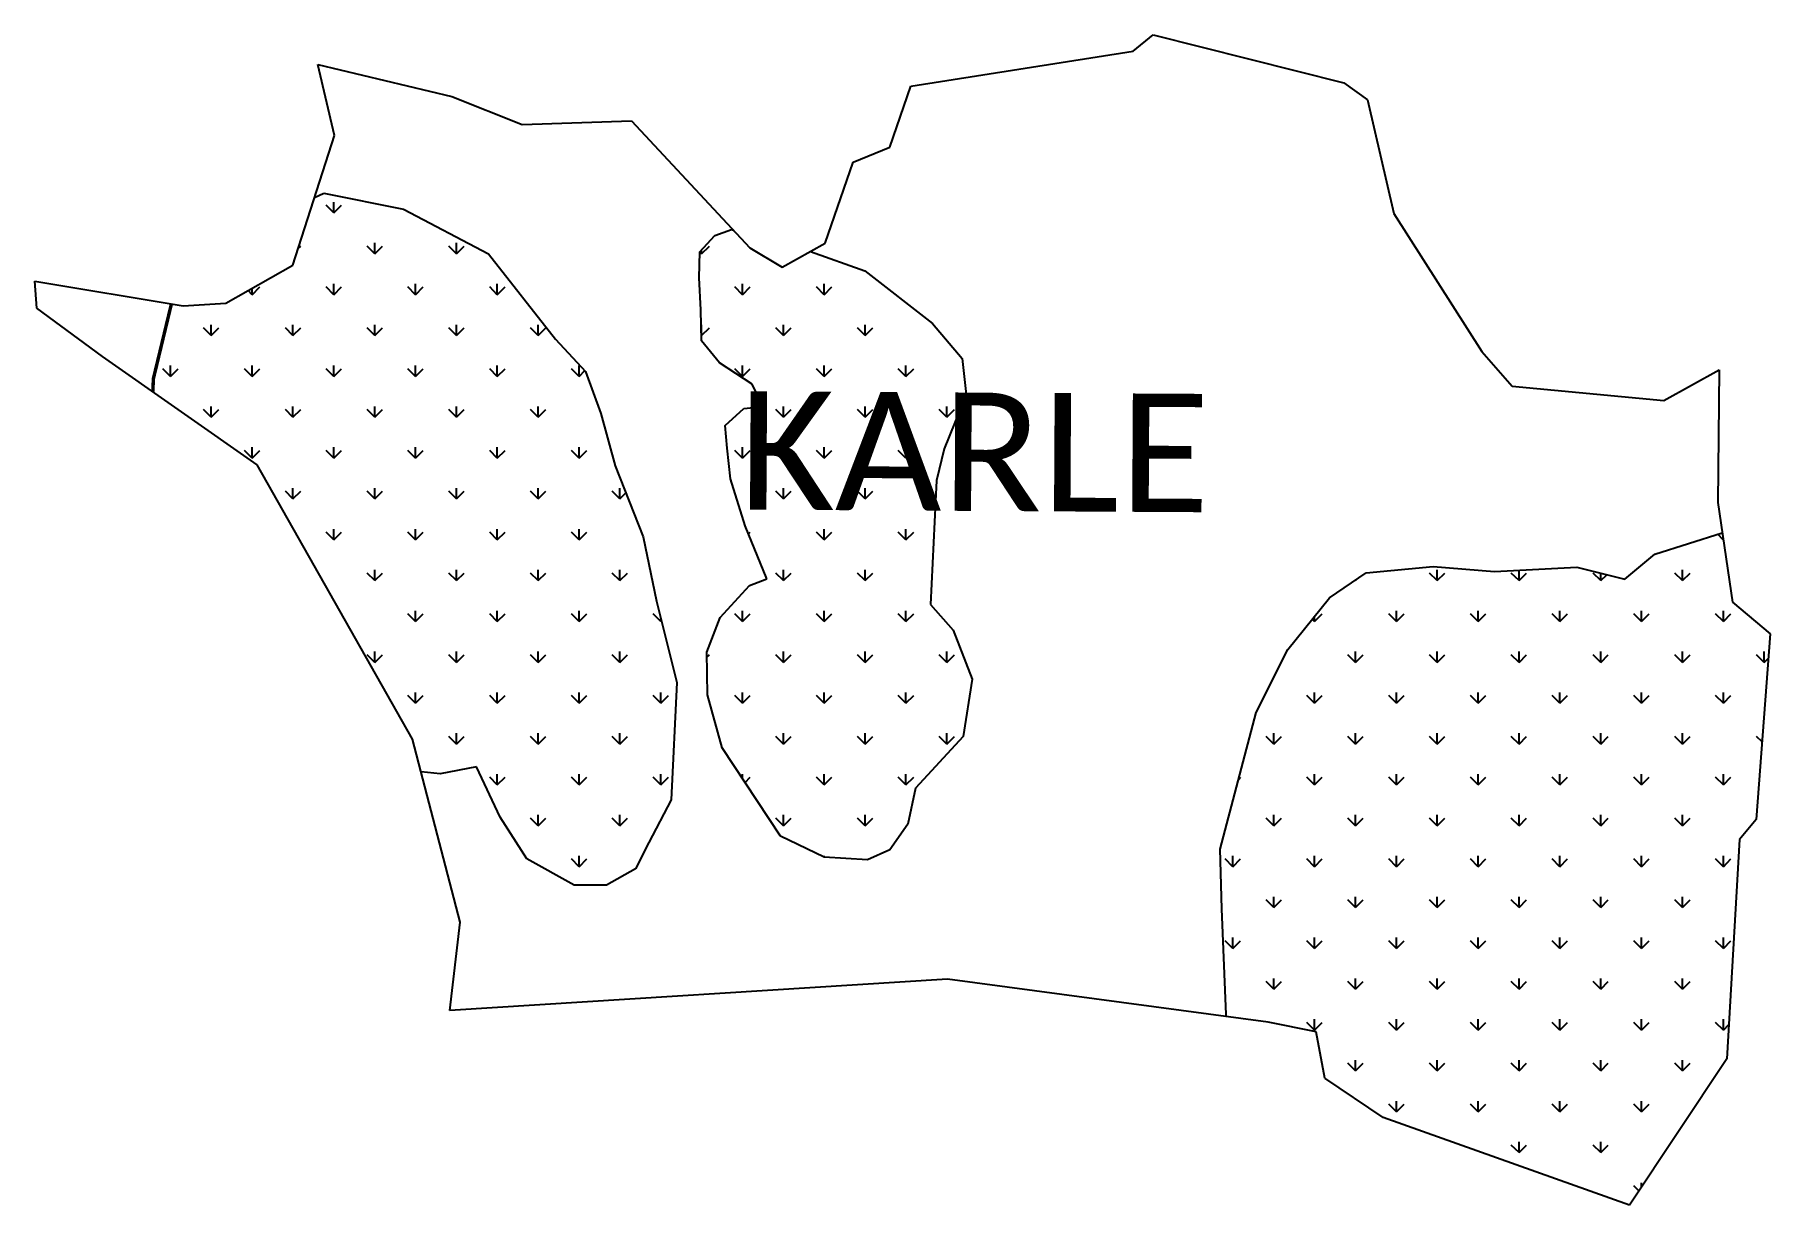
# Model space of a CAD drawing. Header units: metres. Extents: x 318967 to 320493, y 1877618 to 1878647.
import ezdxf

# ---------------------------------------------------------------- set-up
doc = ezdxf.new("R2010")
doc.units = ezdxf.units.M
for name, color, linetype in [('MANGROOVES', 112, 'Continuous'), ('village', 3, 'Continuous'), ('VILLAGE NAME', 250, 'Continuous')]:
    doc.layers.add(name, color=color, linetype=linetype)
doc.styles.get("Standard").update_dxf_attribs({"font": 'simplex.shx'})

msp = doc.modelspace()

# ---------------------------------------------------------------- linework, layer by layer
at = {"layer": 'MANGROOVES'}
for p, q in [((319213.2, 1878503.5), (319221.2, 1878507.5)), ((319221.2, 1878507.5), (319291.3, 1878493.3)), ((319291.3, 1878493.3), (319366.1, 1878453.9)), ((319551.8, 1878455.8), (319564.9, 1878470)), ((319564.9, 1878470), (319579.6, 1878475.3)), ((319579.6, 1878475.3), (319581.5, 1878474.9)), ((319366.1, 1878453.9), (319425.1, 1878379.1)), ((319551.2, 1878432.8), (319551.8, 1878455.8)), ((319649.1, 1878456.1), (319697, 1878439)), ((319697, 1878439), (319756.2, 1878392.9)), ((319552.7, 1878404.8), (319551.2, 1878432.8)), ((319553.3, 1878377.5), (319552.7, 1878404.8)), ((319756.2, 1878392.9), (319782.4, 1878362.1)), ((319425.1, 1878379.1), (319451.4, 1878350.7)), ((319569.1, 1878358.2), (319553.3, 1878377.5)), ((319782.4, 1878362.1), (319786, 1878330.3)), ((319451.4, 1878350.7), (319464.9, 1878313.7)), ((319597.9, 1878339.3), (319569.1, 1878358.2)), ((319607.4, 1878319.9), (319597.9, 1878339.3)), ((319574.2, 1878303), (319590.6, 1878317.9)), ((319590.6, 1878317.9), (319607.4, 1878319.9)), ((319786, 1878330.3), (319766.5, 1878282.7)), ((319464.9, 1878313.7), (319477.5, 1878267.6)), ((319575.8, 1878283.3), (319574.2, 1878303)), ((319578.9, 1878256.1), (319575.8, 1878283.3)), ((319766.5, 1878282.7), (319760, 1878254.6)), ((319477.5, 1878267.6), (319502, 1878205.1)), ((319591.7, 1878215), (319578.9, 1878256.1)), ((319760, 1878254.6), (319754.7, 1878145.6)), ((319610.7, 1878168.2), (319591.7, 1878215)), ((320391.3, 1878190), (320450.5, 1878208.7)), ((319502, 1878205.1), (319513.7, 1878148.6)), ((320137.5, 1878173.5), (320196.4, 1878179.1)), ((320196.4, 1878179.1), (320250.3, 1878174.8)), ((320250.3, 1878174.8), (320322.7, 1878178.4)), ((320322.7, 1878178.4), (320365, 1878168)), ((320365, 1878168), (320391.3, 1878190)), ((319595.5, 1878162.5), (319610.7, 1878168.2)), ((320105.2, 1878151.6), (320137.5, 1878173.5)), ((319513.7, 1878148.6), (319531.5, 1878077)), ((319569.8, 1878134.2), (319595.5, 1878162.5)), ((320068.6, 1878106.1), (320105.2, 1878151.6)), ((319557.9, 1878103.7), (319569.8, 1878134.2)), ((319754.7, 1878145.6), (319774.4, 1878123.1)), ((319774.4, 1878123.1), (319791.1, 1878080)), ((319558.5, 1878066.4), (319557.9, 1878103.7)), ((320040.8, 1878050.7), (320068.6, 1878106.1)), ((319531.5, 1878077), (319526.7, 1877974)), ((319791.1, 1878080), (319783.2, 1878029.8)), ((319571.6, 1878019.7), (319558.5, 1878066.4)), ((320009.1, 1877930.7), (320040.8, 1878050.7)), ((319783.2, 1878029.8), (319741.5, 1877984.3)), ((319622.7, 1877941.9), (319571.6, 1878019.7)), ((319323.5, 1877996.9), (319306.9, 1877998.6)), ((319355.5, 1878002.9), (319323.5, 1877996.9)), ((319376.3, 1877958.8), (319355.5, 1878002.9)), ((319741.5, 1877984.3), (319734.6, 1877952.5)), ((319526.7, 1877974), (319506.9, 1877936.4)), ((319399.8, 1877922.1), (319376.3, 1877958.8)), ((319734.6, 1877952.5), (319718.9, 1877930)), ((319506.9, 1877936.4), (319495.2, 1877913.2)), ((319661.1, 1877923.7), (319622.7, 1877941.9)), ((319441.5, 1877899.1), (319399.8, 1877922.1)), ((319699.2, 1877921.3), (319661.1, 1877923.7)), ((319718.9, 1877930), (319699.2, 1877921.3)), ((320010.8, 1877878.3), (320009.1, 1877930.7)), ((319495.2, 1877913.2), (319469.8, 1877898.9)), ((319469.8, 1877898.9), (319441.5, 1877899.1)), ((320014.6, 1877785.3), (320010.8, 1877878.3)), ((320014.6, 1877783.4), (320014.6, 1877785.3))]:
    msp.add_line(p, q, dxfattribs=at)
at = {"layer": 'MANGROOVES', "linetype": 'Continuous'}
for p, q in [((319230.1, 1878490), (319230.1, 1878499.5)), ((319230.1, 1878490), (319223.4, 1878496.7)), ((319230.1, 1878490), (319236.9, 1878496.7)), ((319198.8, 1878458.6), (319201, 1878460.8)), ((319266.1, 1878454.1), (319259.3, 1878460.8)), ((319266.1, 1878454.1), (319266.1, 1878463.6)), ((319266.1, 1878454.1), (319272.8, 1878460.8)), ((319337.9, 1878454.1), (319331.2, 1878460.8)), ((319337.9, 1878454.1), (319337.9, 1878463.6)), ((319337.9, 1878454.1), (319344.6, 1878460.8)), ((319553.4, 1878454.1), (319551.8, 1878455.7)), ((319553.4, 1878454.1), (319560.2, 1878460.8)), ((319553.4, 1878454.1), (319553.4, 1878457.6)), ((319158.3, 1878418.1), (319165, 1878424.9)), ((319158.3, 1878418.1), (319158.3, 1878423.7)), ((319230.1, 1878418.1), (319223.4, 1878424.9)), ((319230.1, 1878418.1), (319230.1, 1878427.7)), ((319230.1, 1878418.1), (319236.9, 1878424.9)), ((319302, 1878418.1), (319295.3, 1878424.9)), ((319302, 1878418.1), (319302, 1878427.7)), ((319302, 1878418.1), (319308.7, 1878424.9)), ((319373.8, 1878418.1), (319367.1, 1878424.9)), ((319373.8, 1878418.1), (319373.8, 1878427.7)), ((319373.8, 1878418.1), (319380.6, 1878424.9)), ((319589.4, 1878418.1), (319582.6, 1878424.9)), ((319589.4, 1878418.1), (319589.4, 1878427.7)), ((319589.4, 1878418.1), (319596.1, 1878424.9)), ((319661.2, 1878418.1), (319654.5, 1878424.9)), ((319661.2, 1878418.1), (319661.2, 1878427.7)), ((319661.2, 1878418.1), (319667.9, 1878424.9)), ((319158.3, 1878418.1), (319154.7, 1878421.7)), ((319122.4, 1878382.2), (319122.4, 1878391.7)), ((319194.2, 1878382.2), (319194.2, 1878391.7)), ((319266.1, 1878382.2), (319266.1, 1878391.7)), ((319337.9, 1878382.2), (319337.9, 1878391.7)), ((319409.7, 1878382.2), (319409.7, 1878391.7)), ((319553.4, 1878382.2), (319553.4, 1878391.7)), ((319625.3, 1878382.2), (319625.3, 1878391.7)), ((319697.1, 1878382.2), (319697.1, 1878391.7)), ((319122.4, 1878382.2), (319115.6, 1878388.9)), ((319122.4, 1878382.2), (319129.1, 1878388.9)), ((319194.2, 1878382.2), (319187.5, 1878388.9)), ((319194.2, 1878382.2), (319201, 1878388.9)), ((319266.1, 1878382.2), (319259.3, 1878388.9)), ((319266.1, 1878382.2), (319272.8, 1878388.9)), ((319337.9, 1878382.2), (319331.2, 1878388.9)), ((319337.9, 1878382.2), (319344.6, 1878388.9)), ((319409.7, 1878382.2), (319403, 1878388.9)), ((319409.7, 1878382.2), (319416.5, 1878388.9)), ((319553.4, 1878382.2), (319553.2, 1878382.5)), ((319553.4, 1878382.2), (319560.2, 1878388.9)), ((319625.3, 1878382.2), (319618.5, 1878388.9)), ((319625.3, 1878382.2), (319632, 1878388.9)), ((319697.1, 1878382.2), (319690.4, 1878388.9)), ((319697.1, 1878382.2), (319703.9, 1878388.9)), ((319086.5, 1878346.3), (319079.7, 1878353)), ((319086.5, 1878346.3), (319086.5, 1878355.8)), ((319086.5, 1878346.3), (319093.2, 1878353)), ((319158.3, 1878346.3), (319151.6, 1878353)), ((319158.3, 1878346.3), (319158.3, 1878355.8)), ((319158.3, 1878346.3), (319165, 1878353)), ((319230.1, 1878346.3), (319223.4, 1878353)), ((319230.1, 1878346.3), (319230.1, 1878355.8)), ((319230.1, 1878346.3), (319236.9, 1878353)), ((319302, 1878346.3), (319295.3, 1878353)), ((319302, 1878346.3), (319302, 1878355.8)), ((319302, 1878346.3), (319308.7, 1878353)), ((319373.8, 1878346.3), (319367.1, 1878353)), ((319373.8, 1878346.3), (319373.8, 1878355.8)), ((319373.8, 1878346.3), (319380.6, 1878353)), ((319445.7, 1878346.3), (319438.9, 1878353)), ((319445.7, 1878346.3), (319445.7, 1878355.8)), ((319445.7, 1878346.3), (319450.8, 1878351.4)), ((319589.4, 1878346.3), (319582.6, 1878353)), ((319589.4, 1878346.3), (319589.4, 1878355.8)), ((319589.4, 1878346.3), (319596.1, 1878353)), ((319661.2, 1878346.3), (319654.5, 1878353)), ((319661.2, 1878346.3), (319661.2, 1878355.8)), ((319661.2, 1878346.3), (319667.9, 1878353)), ((319733, 1878346.3), (319726.3, 1878353)), ((319733, 1878346.3), (319733, 1878355.8)), ((319733, 1878346.3), (319739.8, 1878353)), ((319122.4, 1878310.4), (319115.6, 1878317.1)), ((319122.4, 1878310.4), (319122.4, 1878319.9)), ((319122.4, 1878310.4), (319129.1, 1878317.1)), ((319194.2, 1878310.4), (319187.5, 1878317.1)), ((319194.2, 1878310.4), (319194.2, 1878319.9)), ((319194.2, 1878310.4), (319201, 1878317.1)), ((319266.1, 1878310.4), (319259.3, 1878317.1)), ((319266.1, 1878310.4), (319266.1, 1878319.9)), ((319266.1, 1878310.4), (319272.8, 1878317.1)), ((319337.9, 1878310.4), (319331.2, 1878317.1)), ((319337.9, 1878310.4), (319337.9, 1878319.9)), ((319337.9, 1878310.4), (319344.6, 1878317.1)), ((319409.7, 1878310.4), (319403, 1878317.1)), ((319409.7, 1878310.4), (319409.7, 1878319.9)), ((319409.7, 1878310.4), (319416.5, 1878317.1)), ((319625.3, 1878310.4), (319618.5, 1878317.1)), ((319625.3, 1878310.4), (319625.3, 1878319.9)), ((319625.3, 1878310.4), (319632, 1878317.1)), ((319697.1, 1878310.4), (319690.4, 1878317.1)), ((319697.1, 1878310.4), (319697.1, 1878319.9)), ((319697.1, 1878310.4), (319703.9, 1878317.1)), ((319769, 1878310.4), (319762.2, 1878317.1)), ((319769, 1878310.4), (319769, 1878319.9)), ((319769, 1878310.4), (319775.7, 1878317.1)), ((319158.3, 1878274.4), (319151.6, 1878281.2)), ((319158.3, 1878274.4), (319158.3, 1878284)), ((319158.3, 1878274.4), (319165, 1878281.2)), ((319230.1, 1878274.4), (319223.4, 1878281.2)), ((319230.1, 1878274.4), (319230.1, 1878284)), ((319230.1, 1878274.4), (319236.9, 1878281.2)), ((319302, 1878274.4), (319295.3, 1878281.2)), ((319302, 1878274.4), (319302, 1878284)), ((319302, 1878274.4), (319308.7, 1878281.2)), ((319373.8, 1878274.4), (319367.1, 1878281.2)), ((319373.8, 1878274.4), (319373.8, 1878284)), ((319373.8, 1878274.4), (319380.6, 1878281.2)), ((319445.7, 1878274.4), (319438.9, 1878281.2)), ((319445.7, 1878274.4), (319445.7, 1878284)), ((319445.7, 1878274.4), (319452.4, 1878281.2)), ((319589.4, 1878274.4), (319582.6, 1878281.2)), ((319589.4, 1878274.4), (319589.4, 1878284)), ((319589.4, 1878274.4), (319596.1, 1878281.2)), ((319661.2, 1878274.4), (319654.5, 1878281.2)), ((319661.2, 1878274.4), (319661.2, 1878284)), ((319661.2, 1878274.4), (319667.9, 1878281.2)), ((319733, 1878274.4), (319726.3, 1878281.2)), ((319733, 1878274.4), (319733, 1878284)), ((319733, 1878274.4), (319739.8, 1878281.2)), ((319194.2, 1878238.5), (319187.5, 1878245.3)), ((319194.2, 1878238.5), (319194.2, 1878248.1)), ((319194.2, 1878238.5), (319201, 1878245.3)), ((319266.1, 1878238.5), (319259.3, 1878245.3)), ((319266.1, 1878238.5), (319266.1, 1878248.1)), ((319266.1, 1878238.5), (319272.8, 1878245.3)), ((319337.9, 1878238.5), (319331.2, 1878245.3)), ((319337.9, 1878238.5), (319337.9, 1878248.1)), ((319337.9, 1878238.5), (319344.6, 1878245.3)), ((319409.7, 1878238.5), (319403, 1878245.3)), ((319409.7, 1878238.5), (319409.7, 1878248.1)), ((319409.7, 1878238.5), (319416.5, 1878245.3)), ((319481.6, 1878238.5), (319474.9, 1878245.3)), ((319481.6, 1878238.5), (319481.6, 1878248.1)), ((319481.6, 1878238.5), (319486.8, 1878243.8)), ((319625.3, 1878238.5), (319618.5, 1878245.3)), ((319625.3, 1878238.5), (319625.3, 1878248.1)), ((319625.3, 1878238.5), (319632, 1878245.3)), ((319697.1, 1878238.5), (319690.4, 1878245.3)), ((319697.1, 1878238.5), (319697.1, 1878248.1)), ((319697.1, 1878238.5), (319703.9, 1878245.3)), ((319230.1, 1878202.6), (319223.4, 1878209.3)), ((319230.1, 1878202.6), (319230.1, 1878212.1)), ((319230.1, 1878202.6), (319236.9, 1878209.3)), ((319302, 1878202.6), (319295.3, 1878209.3)), ((319302, 1878202.6), (319302, 1878212.1)), ((319302, 1878202.6), (319308.7, 1878209.3)), ((319373.8, 1878202.6), (319367.1, 1878209.3)), ((319373.8, 1878202.6), (319373.8, 1878212.1)), ((319373.8, 1878202.6), (319380.6, 1878209.3)), ((319445.7, 1878202.6), (319438.9, 1878209.3)), ((319445.7, 1878202.6), (319445.7, 1878212.1)), ((319445.7, 1878202.6), (319452.4, 1878209.3)), ((319594.6, 1878207.8), (319596.1, 1878209.3)), ((319661.2, 1878202.6), (319654.5, 1878209.3)), ((319661.2, 1878202.6), (319661.2, 1878212.1)), ((319661.2, 1878202.6), (319667.9, 1878209.3)), ((319733, 1878202.6), (319726.3, 1878209.3)), ((319733, 1878202.6), (319733, 1878212.1)), ((319733, 1878202.6), (319739.8, 1878209.3)), ((320451.4, 1878202.6), (320446.6, 1878207.5)), ((319266.1, 1878166.7), (319259.3, 1878173.4)), ((319266.1, 1878166.7), (319266.1, 1878176.2)), ((319266.1, 1878166.7), (319272.8, 1878173.4)), ((319337.9, 1878166.7), (319331.2, 1878173.4)), ((319337.9, 1878166.7), (319337.9, 1878176.2)), ((319337.9, 1878166.7), (319344.6, 1878173.4)), ((319409.7, 1878166.7), (319403, 1878173.4)), ((319409.7, 1878166.7), (319409.7, 1878176.2)), ((319409.7, 1878166.7), (319416.5, 1878173.4)), ((319481.6, 1878166.7), (319474.9, 1878173.4)), ((319481.6, 1878166.7), (319481.6, 1878176.2)), ((319481.6, 1878166.7), (319488.3, 1878173.4)), ((319625.3, 1878166.7), (319618.5, 1878173.4)), ((319625.3, 1878166.7), (319625.3, 1878176.2)), ((319625.3, 1878166.7), (319632, 1878173.4)), ((319697.1, 1878166.7), (319690.4, 1878173.4)), ((319697.1, 1878166.7), (319697.1, 1878176.2)), ((319697.1, 1878166.7), (319703.9, 1878173.4)), ((320128.2, 1878166.7), (320127.9, 1878167)), ((320128.2, 1878166.7), (320129.7, 1878168.2)), ((320128.2, 1878166.7), (320128.2, 1878167.2)), ((320200, 1878166.7), (320193.3, 1878173.4)), ((320200, 1878166.7), (320200, 1878176.2)), ((320200, 1878166.7), (320206.7, 1878173.4)), ((320271.9, 1878166.7), (320265.1, 1878173.4)), ((320271.9, 1878166.7), (320271.9, 1878175.9)), ((320271.9, 1878166.7), (320278.6, 1878173.4)), ((320343.7, 1878166.7), (320337, 1878173.4)), ((320343.7, 1878166.7), (320343.7, 1878173.2)), ((320343.7, 1878166.7), (320349, 1878171.9)), ((320415.5, 1878166.7), (320408.8, 1878173.4)), ((320415.5, 1878166.7), (320415.5, 1878176.2)), ((320415.5, 1878166.7), (320422.3, 1878173.4)), ((319302, 1878130.8), (319295.3, 1878137.5)), ((319302, 1878130.8), (319302, 1878140.3)), ((319302, 1878130.8), (319308.7, 1878137.5)), ((319373.8, 1878130.8), (319367.1, 1878137.5)), ((319373.8, 1878130.8), (319373.8, 1878140.3)), ((319373.8, 1878130.8), (319380.6, 1878137.5)), ((319445.7, 1878130.8), (319438.9, 1878137.5)), ((319445.7, 1878130.8), (319445.7, 1878140.3)), ((319445.7, 1878130.8), (319452.4, 1878137.5)), ((319517.5, 1878130.8), (319510.8, 1878137.5)), ((319517.5, 1878130.8), (319517.5, 1878133.1)), ((319589.4, 1878130.8), (319582.6, 1878137.5)), ((319589.4, 1878130.8), (319589.4, 1878140.3)), ((319589.4, 1878130.8), (319596.1, 1878137.5)), ((319661.2, 1878130.8), (319654.5, 1878137.5)), ((319661.2, 1878130.8), (319661.2, 1878140.3)), ((319661.2, 1878130.8), (319667.9, 1878137.5)), ((319733, 1878130.8), (319726.3, 1878137.5)), ((319733, 1878130.8), (319733, 1878140.3)), ((319733, 1878130.8), (319739.8, 1878137.5)), ((320092.2, 1878130.8), (320090.1, 1878132.9)), ((320092.2, 1878130.8), (320099, 1878137.5)), ((320092.2, 1878130.8), (320092.2, 1878135.5)), ((320164.1, 1878130.8), (320157.4, 1878137.5)), ((320164.1, 1878130.8), (320164.1, 1878140.3)), ((320164.1, 1878130.8), (320170.8, 1878137.5)), ((320235.9, 1878130.8), (320229.2, 1878137.5)), ((320235.9, 1878130.8), (320235.9, 1878140.3)), ((320235.9, 1878130.8), (320242.7, 1878137.5)), ((320307.8, 1878130.8), (320301, 1878137.5)), ((320307.8, 1878130.8), (320307.8, 1878140.3)), ((320307.8, 1878130.8), (320314.5, 1878137.5)), ((320379.6, 1878130.8), (320372.9, 1878137.5)), ((320379.6, 1878130.8), (320379.6, 1878140.3)), ((320379.6, 1878130.8), (320386.4, 1878137.5)), ((320451.5, 1878130.8), (320444.7, 1878137.5)), ((320451.5, 1878130.8), (320451.5, 1878140.3)), ((320451.5, 1878130.8), (320458.2, 1878137.5)), ((319517.5, 1878130.8), (319518, 1878131.2)), ((319266.1, 1878094.8), (319266.1, 1878104.4)), ((319337.9, 1878094.8), (319337.9, 1878104.4)), ((319409.7, 1878094.8), (319409.7, 1878104.4)), ((319481.6, 1878094.8), (319481.6, 1878104.4)), ((319625.3, 1878094.8), (319625.3, 1878104.4)), ((319697.1, 1878094.8), (319697.1, 1878104.4)), ((319769, 1878094.8), (319769, 1878104.4)), ((320128.2, 1878094.8), (320128.2, 1878104.4)), ((320200, 1878094.8), (320200, 1878104.4)), ((320271.9, 1878094.8), (320271.9, 1878104.4)), ((320343.7, 1878094.8), (320343.7, 1878104.4)), ((320415.5, 1878094.8), (320415.5, 1878104.4)), ((320487.4, 1878094.8), (320487.4, 1878104.4)), ((319266.1, 1878094.8), (319259.3, 1878101.6)), ((319266.1, 1878094.8), (319272.8, 1878101.6)), ((319337.9, 1878094.8), (319331.2, 1878101.6)), ((319337.9, 1878094.8), (319344.6, 1878101.6)), ((319409.7, 1878094.8), (319403, 1878101.6)), ((319409.7, 1878094.8), (319416.5, 1878101.6)), ((319481.6, 1878094.8), (319474.9, 1878101.6)), ((319481.6, 1878094.8), (319488.3, 1878101.6)), ((319558, 1878099.4), (319560.2, 1878101.6)), ((319625.3, 1878094.8), (319618.5, 1878101.6)), ((319625.3, 1878094.8), (319632, 1878101.6)), ((319697.1, 1878094.8), (319690.4, 1878101.6)), ((319697.1, 1878094.8), (319703.9, 1878101.6)), ((319769, 1878094.8), (319762.2, 1878101.6)), ((319769, 1878094.8), (319775.7, 1878101.6)), ((320128.2, 1878094.8), (320121.4, 1878101.6)), ((320128.2, 1878094.8), (320134.9, 1878101.6)), ((320200, 1878094.8), (320193.3, 1878101.6)), ((320200, 1878094.8), (320206.7, 1878101.6)), ((320271.9, 1878094.8), (320265.1, 1878101.6)), ((320271.9, 1878094.8), (320278.6, 1878101.6)), ((320343.7, 1878094.8), (320337, 1878101.6)), ((320343.7, 1878094.8), (320350.4, 1878101.6)), ((320415.5, 1878094.8), (320408.8, 1878101.6)), ((320415.5, 1878094.8), (320422.3, 1878101.6)), ((320487.4, 1878094.8), (320480.6, 1878101.6)), ((320487.4, 1878094.8), (320491.1, 1878098.6)), ((319302, 1878058.9), (319295.3, 1878065.7)), ((319302, 1878058.9), (319302, 1878068.4)), ((319302, 1878058.9), (319308.7, 1878065.7)), ((319373.8, 1878058.9), (319367.1, 1878065.7)), ((319373.8, 1878058.9), (319373.8, 1878068.4)), ((319373.8, 1878058.9), (319380.6, 1878065.7)), ((319445.7, 1878058.9), (319438.9, 1878065.7)), ((319445.7, 1878058.9), (319445.7, 1878068.4)), ((319445.7, 1878058.9), (319452.4, 1878065.7)), ((319517.5, 1878058.9), (319510.8, 1878065.7)), ((319517.5, 1878058.9), (319517.5, 1878068.4)), ((319517.5, 1878058.9), (319524.2, 1878065.7)), ((319589.4, 1878058.9), (319582.6, 1878065.7)), ((319589.4, 1878058.9), (319589.4, 1878068.4)), ((319589.4, 1878058.9), (319596.1, 1878065.7)), ((319661.2, 1878058.9), (319654.5, 1878065.7)), ((319661.2, 1878058.9), (319661.2, 1878068.4)), ((319661.2, 1878058.9), (319667.9, 1878065.7)), ((319733, 1878058.9), (319726.3, 1878065.7)), ((319733, 1878058.9), (319733, 1878068.4)), ((319733, 1878058.9), (319739.8, 1878065.7)), ((320092.2, 1878058.9), (320085.5, 1878065.7)), ((320092.2, 1878058.9), (320092.2, 1878068.4)), ((320092.2, 1878058.9), (320099, 1878065.7)), ((320164.1, 1878058.9), (320157.4, 1878065.7)), ((320164.1, 1878058.9), (320164.1, 1878068.4)), ((320164.1, 1878058.9), (320170.8, 1878065.7)), ((320235.9, 1878058.9), (320229.2, 1878065.7)), ((320235.9, 1878058.9), (320235.9, 1878068.4)), ((320235.9, 1878058.9), (320242.7, 1878065.7)), ((320307.8, 1878058.9), (320301, 1878065.7)), ((320307.8, 1878058.9), (320307.8, 1878068.4)), ((320307.8, 1878058.9), (320314.5, 1878065.7)), ((320379.6, 1878058.9), (320372.9, 1878065.7)), ((320379.6, 1878058.9), (320379.6, 1878068.4)), ((320379.6, 1878058.9), (320386.4, 1878065.7)), ((320451.5, 1878058.9), (320444.7, 1878065.7)), ((320451.5, 1878058.9), (320451.5, 1878068.4)), ((320451.5, 1878058.9), (320458.2, 1878065.7)), ((319337.9, 1878023), (319331.2, 1878029.7)), ((319337.9, 1878023), (319337.9, 1878032.5)), ((319337.9, 1878023), (319344.6, 1878029.7)), ((319409.7, 1878023), (319403, 1878029.7)), ((319409.7, 1878023), (319409.7, 1878032.5)), ((319409.7, 1878023), (319416.5, 1878029.7)), ((319481.6, 1878023), (319474.9, 1878029.7)), ((319481.6, 1878023), (319481.6, 1878032.5)), ((319481.6, 1878023), (319488.3, 1878029.7)), ((319625.3, 1878023), (319618.5, 1878029.7)), ((319625.3, 1878023), (319625.3, 1878032.5)), ((319625.3, 1878023), (319632, 1878029.7)), ((319697.1, 1878023), (319690.4, 1878029.7)), ((319697.1, 1878023), (319697.1, 1878032.5)), ((319697.1, 1878023), (319703.9, 1878029.7)), ((319769, 1878023), (319762.2, 1878029.7)), ((319769, 1878023), (319769, 1878032.5)), ((319769, 1878023), (319775.7, 1878029.7)), ((320056.3, 1878023), (320049.6, 1878029.7)), ((320056.3, 1878023), (320056.3, 1878032.5)), ((320056.3, 1878023), (320063.1, 1878029.7)), ((320128.2, 1878023), (320121.4, 1878029.7)), ((320128.2, 1878023), (320128.2, 1878032.5)), ((320128.2, 1878023), (320134.9, 1878029.7)), ((320200, 1878023), (320193.3, 1878029.7)), ((320200, 1878023), (320200, 1878032.5)), ((320200, 1878023), (320206.7, 1878029.7)), ((320271.9, 1878023), (320265.1, 1878029.7)), ((320271.9, 1878023), (320271.9, 1878032.5)), ((320271.9, 1878023), (320278.6, 1878029.7)), ((320343.7, 1878023), (320337, 1878029.7)), ((320343.7, 1878023), (320343.7, 1878032.5)), ((320343.7, 1878023), (320350.4, 1878029.7)), ((320415.5, 1878023), (320408.8, 1878029.7)), ((320415.5, 1878023), (320415.5, 1878032.5)), ((320415.5, 1878023), (320422.3, 1878029.7)), ((320485.5, 1878024.9), (320480.6, 1878029.7)), ((319373.8, 1877987.1), (319373.8, 1877996.6)), ((319445.7, 1877987.1), (319445.7, 1877996.6)), ((319517.5, 1877987.1), (319517.5, 1877996.6)), ((319589.4, 1877992.7), (319589.4, 1877996.6)), ((319661.2, 1877987.1), (319661.2, 1877996.6)), ((319733, 1877987.1), (319733, 1877996.6)), ((320092.2, 1877987.1), (320092.2, 1877996.6)), ((320164.1, 1877987.1), (320164.1, 1877996.6)), ((320235.9, 1877987.1), (320235.9, 1877996.6)), ((320307.8, 1877987.1), (320307.8, 1877996.6)), ((320379.6, 1877987.1), (320379.6, 1877996.6)), ((320451.5, 1877987.1), (320451.5, 1877996.6)), ((319373.8, 1877987.1), (319367.1, 1877993.8)), ((319373.8, 1877987.1), (319380.6, 1877993.8)), ((319445.7, 1877987.1), (319438.9, 1877993.8)), ((319445.7, 1877987.1), (319452.4, 1877993.8)), ((319517.5, 1877987.1), (319510.8, 1877993.8)), ((319517.5, 1877987.1), (319524.2, 1877993.8)), ((319591.6, 1877989.3), (319596.1, 1877993.8)), ((319661.2, 1877987.1), (319654.5, 1877993.8)), ((319661.2, 1877987.1), (319667.9, 1877993.8)), ((319733, 1877987.1), (319726.3, 1877993.8)), ((319733, 1877987.1), (319739.8, 1877993.8)), ((320025.3, 1877992), (320027.1, 1877993.8)), ((320092.2, 1877987.1), (320085.5, 1877993.8)), ((320092.2, 1877987.1), (320099, 1877993.8)), ((320164.1, 1877987.1), (320157.4, 1877993.8)), ((320164.1, 1877987.1), (320170.8, 1877993.8)), ((320235.9, 1877987.1), (320229.2, 1877993.8)), ((320235.9, 1877987.1), (320242.7, 1877993.8)), ((320307.8, 1877987.1), (320301, 1877993.8)), ((320307.8, 1877987.1), (320314.5, 1877993.8)), ((320379.6, 1877987.1), (320372.9, 1877993.8)), ((320379.6, 1877987.1), (320386.4, 1877993.8)), ((320451.5, 1877987.1), (320444.7, 1877993.8)), ((320451.5, 1877987.1), (320458.2, 1877993.8)), ((319409.7, 1877951.2), (319403, 1877957.9)), ((319409.7, 1877951.2), (319409.7, 1877960.7)), ((319409.7, 1877951.2), (319416.5, 1877957.9)), ((319481.6, 1877951.2), (319474.9, 1877957.9)), ((319481.6, 1877951.2), (319481.6, 1877960.7)), ((319481.6, 1877951.2), (319488.3, 1877957.9)), ((319625.3, 1877951.2), (319618.5, 1877957.9)), ((319625.3, 1877951.2), (319625.3, 1877960.7)), ((319625.3, 1877951.2), (319632, 1877957.9)), ((319697.1, 1877951.2), (319690.4, 1877957.9)), ((319697.1, 1877951.2), (319697.1, 1877960.7)), ((319697.1, 1877951.2), (319703.9, 1877957.9)), ((320056.3, 1877951.2), (320049.6, 1877957.9)), ((320056.3, 1877951.2), (320056.3, 1877960.7)), ((320056.3, 1877951.2), (320063.1, 1877957.9)), ((320128.2, 1877951.2), (320121.4, 1877957.9)), ((320128.2, 1877951.2), (320128.2, 1877960.7)), ((320128.2, 1877951.2), (320134.9, 1877957.9)), ((320200, 1877951.2), (320193.3, 1877957.9)), ((320200, 1877951.2), (320200, 1877960.7)), ((320200, 1877951.2), (320206.7, 1877957.9)), ((320271.9, 1877951.2), (320265.1, 1877957.9)), ((320271.9, 1877951.2), (320271.9, 1877960.7)), ((320271.9, 1877951.2), (320278.6, 1877957.9)), ((320343.7, 1877951.2), (320337, 1877957.9)), ((320343.7, 1877951.2), (320343.7, 1877960.7)), ((320343.7, 1877951.2), (320350.4, 1877957.9)), ((320415.5, 1877951.2), (320408.8, 1877957.9)), ((320415.5, 1877951.2), (320415.5, 1877960.7)), ((320415.5, 1877951.2), (320422.3, 1877957.9)), ((319445.7, 1877915.2), (319438.9, 1877922)), ((319445.7, 1877915.2), (319445.7, 1877924.8)), ((319445.7, 1877915.2), (319452.4, 1877922)), ((319661.2, 1877923.6), (319661.2, 1877924.8)), ((320020.4, 1877915.2), (320013.7, 1877922)), ((320020.4, 1877915.2), (320020.4, 1877924.8)), ((320020.4, 1877915.2), (320027.1, 1877922)), ((320092.2, 1877915.2), (320085.5, 1877922)), ((320092.2, 1877915.2), (320092.2, 1877924.8)), ((320092.2, 1877915.2), (320099, 1877922)), ((320164.1, 1877915.2), (320157.4, 1877922)), ((320164.1, 1877915.2), (320164.1, 1877924.8)), ((320164.1, 1877915.2), (320170.8, 1877922)), ((320235.9, 1877915.2), (320229.2, 1877922)), ((320235.9, 1877915.2), (320235.9, 1877924.8)), ((320235.9, 1877915.2), (320242.7, 1877922)), ((320307.8, 1877915.2), (320301, 1877922)), ((320307.8, 1877915.2), (320307.8, 1877924.8)), ((320307.8, 1877915.2), (320314.5, 1877922)), ((320379.6, 1877915.2), (320372.9, 1877922)), ((320379.6, 1877915.2), (320379.6, 1877924.8)), ((320379.6, 1877915.2), (320386.4, 1877922)), ((320451.5, 1877915.2), (320444.7, 1877922)), ((320451.5, 1877915.2), (320451.5, 1877924.8)), ((320451.5, 1877915.2), (320458.2, 1877922)), ((320056.3, 1877879.3), (320056.3, 1877888.8)), ((320128.2, 1877879.3), (320128.2, 1877888.8)), ((320200, 1877879.3), (320200, 1877888.8)), ((320271.9, 1877879.3), (320271.9, 1877888.8)), ((320343.7, 1877879.3), (320343.7, 1877888.8)), ((320415.5, 1877879.3), (320415.5, 1877888.8)), ((320056.3, 1877879.3), (320049.6, 1877886.1)), ((320056.3, 1877879.3), (320063.1, 1877886.1)), ((320128.2, 1877879.3), (320121.4, 1877886.1)), ((320128.2, 1877879.3), (320134.9, 1877886.1)), ((320200, 1877879.3), (320193.3, 1877886.1)), ((320200, 1877879.3), (320206.7, 1877886.1)), ((320271.9, 1877879.3), (320265.1, 1877886.1)), ((320271.9, 1877879.3), (320278.6, 1877886.1)), ((320343.7, 1877879.3), (320337, 1877886.1)), ((320343.7, 1877879.3), (320350.4, 1877886.1)), ((320415.5, 1877879.3), (320408.8, 1877886.1)), ((320415.5, 1877879.3), (320422.3, 1877886.1)), ((320020.4, 1877843.4), (320013.7, 1877850.1)), ((320020.4, 1877843.4), (320020.4, 1877852.9)), ((320020.4, 1877843.4), (320027.1, 1877850.1)), ((320092.2, 1877843.4), (320085.5, 1877850.1)), ((320092.2, 1877843.4), (320092.2, 1877852.9)), ((320092.2, 1877843.4), (320099, 1877850.1)), ((320164.1, 1877843.4), (320157.4, 1877850.1)), ((320164.1, 1877843.4), (320164.1, 1877852.9)), ((320164.1, 1877843.4), (320170.8, 1877850.1)), ((320235.9, 1877843.4), (320229.2, 1877850.1)), ((320235.9, 1877843.4), (320235.9, 1877852.9)), ((320235.9, 1877843.4), (320242.7, 1877850.1)), ((320307.8, 1877843.4), (320301, 1877850.1)), ((320307.8, 1877843.4), (320307.8, 1877852.9)), ((320307.8, 1877843.4), (320314.5, 1877850.1)), ((320379.6, 1877843.4), (320372.9, 1877850.1)), ((320379.6, 1877843.4), (320379.6, 1877852.9)), ((320379.6, 1877843.4), (320386.4, 1877850.1)), ((320451.5, 1877843.4), (320444.7, 1877850.1)), ((320451.5, 1877843.4), (320451.5, 1877852.9)), ((320451.5, 1877843.4), (320458.2, 1877850.1)), ((320056.3, 1877807.5), (320049.6, 1877814.2)), ((320056.3, 1877807.5), (320056.3, 1877817)), ((320056.3, 1877807.5), (320063.1, 1877814.2)), ((320128.2, 1877807.5), (320121.4, 1877814.2)), ((320128.2, 1877807.5), (320128.2, 1877817)), ((320128.2, 1877807.5), (320134.9, 1877814.2)), ((320200, 1877807.5), (320193.3, 1877814.2)), ((320200, 1877807.5), (320200, 1877817)), ((320200, 1877807.5), (320206.7, 1877814.2)), ((320271.9, 1877807.5), (320265.1, 1877814.2)), ((320271.9, 1877807.5), (320271.9, 1877817)), ((320271.9, 1877807.5), (320278.6, 1877814.2)), ((320343.7, 1877807.5), (320337, 1877814.2)), ((320343.7, 1877807.5), (320343.7, 1877817)), ((320343.7, 1877807.5), (320350.4, 1877814.2)), ((320415.5, 1877807.5), (320408.8, 1877814.2)), ((320415.5, 1877807.5), (320415.5, 1877817)), ((320415.5, 1877807.5), (320422.3, 1877814.2)), ((320092.2, 1877771.6), (320085.5, 1877778.3)), ((320092.2, 1877771.6), (320092.2, 1877781.1)), ((320092.2, 1877771.6), (320099, 1877778.3)), ((320164.1, 1877771.6), (320157.4, 1877778.3)), ((320164.1, 1877771.6), (320164.1, 1877781.1)), ((320164.1, 1877771.6), (320170.8, 1877778.3)), ((320235.9, 1877771.6), (320229.2, 1877778.3)), ((320235.9, 1877771.6), (320235.9, 1877781.1)), ((320235.9, 1877771.6), (320242.7, 1877778.3)), ((320307.8, 1877771.6), (320301, 1877778.3)), ((320307.8, 1877771.6), (320307.8, 1877781.1)), ((320307.8, 1877771.6), (320314.5, 1877778.3)), ((320379.6, 1877771.6), (320372.9, 1877778.3)), ((320379.6, 1877771.6), (320379.6, 1877781.1)), ((320379.6, 1877771.6), (320386.4, 1877778.3)), ((320451.5, 1877771.6), (320444.7, 1877778.3)), ((320451.5, 1877771.6), (320451.5, 1877781.1)), ((320451.5, 1877771.6), (320456.4, 1877776.5)), ((320128.2, 1877735.6), (320121.4, 1877742.4)), ((320128.2, 1877735.6), (320128.2, 1877745.2)), ((320128.2, 1877735.6), (320134.9, 1877742.4)), ((320200, 1877735.6), (320193.3, 1877742.4)), ((320200, 1877735.6), (320200, 1877745.2)), ((320200, 1877735.6), (320206.7, 1877742.4)), ((320271.9, 1877735.6), (320265.1, 1877742.4)), ((320271.9, 1877735.6), (320271.9, 1877745.2)), ((320271.9, 1877735.6), (320278.6, 1877742.4)), ((320343.7, 1877735.6), (320337, 1877742.4)), ((320343.7, 1877735.6), (320343.7, 1877745.2)), ((320343.7, 1877735.6), (320350.4, 1877742.4)), ((320415.5, 1877735.6), (320408.8, 1877742.4)), ((320415.5, 1877735.6), (320415.5, 1877745.2)), ((320415.5, 1877735.6), (320422.3, 1877742.4)), ((320164.1, 1877699.7), (320157.4, 1877706.4)), ((320164.1, 1877699.7), (320164.1, 1877709.2)), ((320164.1, 1877699.7), (320170.8, 1877706.4)), ((320235.9, 1877699.7), (320229.2, 1877706.4)), ((320235.9, 1877699.7), (320235.9, 1877709.2)), ((320235.9, 1877699.7), (320242.7, 1877706.4)), ((320307.8, 1877699.7), (320301, 1877706.4)), ((320307.8, 1877699.7), (320307.8, 1877709.2)), ((320307.8, 1877699.7), (320314.5, 1877706.4)), ((320379.6, 1877699.7), (320372.9, 1877706.4)), ((320379.6, 1877699.7), (320379.6, 1877709.2)), ((320379.6, 1877699.7), (320386.4, 1877706.4)), ((320271.9, 1877663.8), (320265.1, 1877670.5)), ((320271.9, 1877663.8), (320271.9, 1877673.3)), ((320271.9, 1877663.8), (320278.6, 1877670.5)), ((320343.7, 1877663.8), (320337, 1877670.5)), ((320343.7, 1877663.8), (320343.7, 1877673.3)), ((320343.7, 1877663.8), (320350.4, 1877670.5)), ((320377.5, 1877630), (320372.9, 1877634.6)), ((320379.6, 1877633.3), (320379.6, 1877637.4))]:
    msp.add_line(p, q, dxfattribs=at)
at = {"layer": 'MANGROOVES', "color": 3, "flags": 128}
msp.add_lwpolyline([(319686.6, 1878534.7), (319718.7, 1878547.7)], dxfattribs=at)
at = {"layer": 'MANGROOVES', "const_width": 3.02, "flags": 128}
msp.add_lwpolyline([(319071, 1878332.8), (319071.5, 1878344.3), (319087.3, 1878409.9), (319087.3, 1878409.9)], dxfattribs=at)
at = {"layer": 'village', "color": 3}
for p, q in [((319932.7, 1878632.2), (319950.4, 1878646.7)), ((319950.4, 1878646.7), (320117.8, 1878604.4)), ((319230.8, 1878558.2), (319216.1, 1878620.6)), ((319216.1, 1878620.6), (319333.8, 1878592.5)), ((319737.2, 1878601.4), (319932.7, 1878632.2)), ((319333.8, 1878592.5), (319395.8, 1878567.7)), ((319718.7, 1878547.7), (319737.2, 1878601.4)), ((320117.8, 1878604.4), (320138.7, 1878589.3)), ((320138.7, 1878589.3), (320161.8, 1878489.6)), ((319395.8, 1878567.7), (319491.9, 1878571)), ((319491.9, 1878571), (319595.9, 1878459.4)), ((319194.1, 1878444.1), (319230.8, 1878558.2)), ((319662.1, 1878463.3), (319686.6, 1878534.7)), ((320161.8, 1878489.6), (320239.3, 1878368.1)), ((319595.9, 1878459.4), (319624.3, 1878442.3)), ((319624.3, 1878442.3), (319662.1, 1878463.3)), ((319135.2, 1878410.6), (319194.1, 1878444.1)), ((318969.1, 1878406.3), (318967.2, 1878429.9)), ((318967.2, 1878429.9), (319097.8, 1878408.2)), ((319097.8, 1878408.2), (319135.2, 1878410.6)), ((319026.7, 1878363.9), (318969.1, 1878406.3)), ((319162.7, 1878268.4), (319026.7, 1878363.9)), ((320239.3, 1878368.1), (320265.9, 1878337.8)), ((320399.3, 1878325.1), (320447.9, 1878352.1)), ((320447.9, 1878352.1), (320446.6, 1878235.5)), ((320265.9, 1878337.8), (320399.3, 1878325.1)), ((319299.4, 1878027.4), (319162.7, 1878268.4)), ((320446.6, 1878235.5), (320459.5, 1878147.9)), ((320459.5, 1878147.9), (320492.8, 1878119.9)), ((320492.8, 1878119.9), (320480.3, 1877956.7)), ((319341.2, 1877866.3), (319299.4, 1878027.4)), ((320480.3, 1877956.7), (320465.6, 1877939)), ((320465.6, 1877939), (320454.7, 1877746.4)), ((319332, 1877788.7), (319341.2, 1877866.3)), ((319769.4, 1877816.3), (319332, 1877788.7)), ((320051.3, 1877778.5), (319769.4, 1877816.3)), ((320093.5, 1877769.9), (320051.3, 1877778.5)), ((320101.2, 1877729.2), (320093.5, 1877769.9)), ((320454.7, 1877746.4), (320369.1, 1877617.5)), ((320152.6, 1877694.6), (320101.2, 1877729.2)), ((320369.1, 1877617.5), (320152.6, 1877694.6))]:
    msp.add_line(p, q, dxfattribs=at)

# ---------------------------------------------------------------- texts
at = {"layer": 'VILLAGE NAME', "insert": (319586.7, 1878333.2), "char_height": 104.042, "attachment_point": 1, "rotation": 359.6762}
msp.add_mtext_dynamic_manual_height_columns('{\\fCalibri|b0|i0|c0|p34;KARLE}', width=619.922, gutter_width=520.2, heights=[0], dxfattribs=at)

doc.saveas('drawing.dxf')
